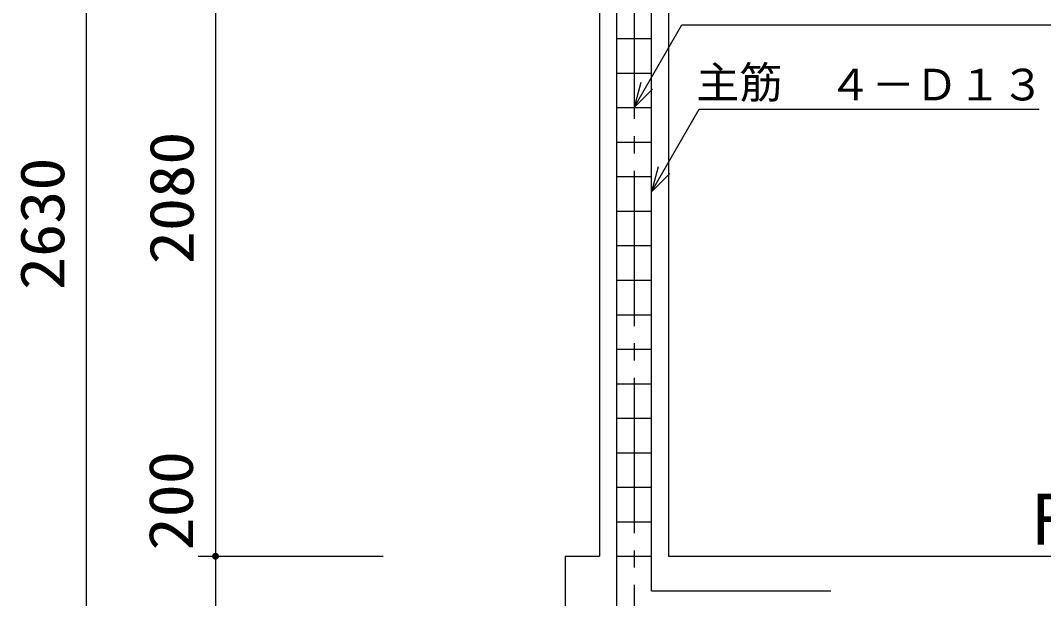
# Model space of a CAD drawing. Units: millimetres, scale not verified. Extents: x -14850 to 14850, y -10500 to 10500.
# Drawn here: x -2289 to 677, y -696 to 979 of the extents above; entities that cross this region are included whole.
import ezdxf
from ezdxf.enums import TextEntityAlignment as Align

# ---------------------------------------------------------------- set-up
doc = ezdxf.new("R2010")
doc.units = ezdxf.units.MM
doc.header["$LTSCALE"] = 50
doc.linetypes.add('CHAIN2', pattern=[12, 9, -1, 1, -1])
for name, color, linetype, lineweight in [('0-1_機器', 3, 'Continuous', 25), ('0-2_文字', 5, 'Continuous', 25), ('0-6_製作', 5, 'Continuous', 25)]:
    doc.layers.add(name, color=color, linetype=linetype, lineweight=lineweight)
doc.styles.add('ＭＳ ゴシック', font='')
doc.styles.get('ＭＳ ゴシック').set_extended_font_data('MS Gothic')

msp = doc.modelspace()

# ---------------------------------------------------------------- linework, layer by layer
at = {"layer": '0-1_機器', "color": 2, "linetype": 'CHAIN2'}
msp.add_line((-509.95, 1743.79), (-509.95, -956.94), dxfattribs=at)
at = {"layer": '0-1_機器'}
for p, q in [((-559.95, -723.35), (-559.95, 1656.65)), ((-459.95, -673.35), (-459.95, 1606.65)), ((-559.95, 926.66), (-459.95, 926.66)), ((-559.95, 826.66), (-459.95, 826.66)), ((-559.95, 726.66), (-459.95, 726.66)), ((-559.95, 626.66), (-459.95, 626.66)), ((-559.95, 526.66), (-459.95, 526.66)), ((-559.95, 426.66), (-459.95, 426.66)), ((-559.95, 326.66), (-459.95, 326.66)), ((-559.95, 226.65), (-459.95, 226.65)), ((-559.95, 126.65), (-459.95, 126.65)), ((-559.95, 26.65), (-459.95, 26.65)), ((-559.95, -73.35), (-459.95, -73.35)), ((-559.95, -173.35), (-459.95, -173.35)), ((-559.95, -273.35), (-459.95, -273.35)), ((-559.95, -373.35), (-459.95, -373.35)), ((-559.95, -473.35), (-459.95, -473.35)), ((-559.95, -573.35), (-459.95, -573.35)), ((-459.95, -673.35), (60.05, -673.35))]:
    msp.add_line(p, q, dxfattribs=at)
at = {"layer": '0-1_機器', "color": 2}
for p, q in [((-609.95, 1506.65), (-609.95, -573.35)), ((-409.95, 1506.65), (-409.95, -573.35)), ((-709.95, -573.35), (-709.95, -773.35)), ((-709.95, -573.35), (-609.95, -573.35)), ((-409.95, -573.35), (2090.05, -573.35))]:
    msp.add_line(p, q, dxfattribs=at)
at = {"layer": '0-2_文字', "color": 2}
for p, q in [((-509.95, 726.66), (-371.38, 966.66)), ((-371.38, 966.66), (1053.7, 966.66)), ((-490.54, 799.1), (-509.95, 726.66)), ((-509.95, 726.66), (-456.91, 779.69)), ((-459.95, 482.61), (-321.39, 722.61)), ((-321.39, 722.61), (663.76, 722.61))]:
    msp.add_line(p, q, dxfattribs=at)
msp.add_lwpolyline([(-440.54, 555.05), (-459.95, 482.61), (-406.92, 535.64)], dxfattribs=at)
at = {"layer": '0-6_製作', "color": 2}
for p, q in [((-2098.62, 1706.65), (-2098.62, -923.35)), ((-1723.62, 1506.65), (-1723.62, -573.35)), ((-1773.62, -573.35), (-1237.51, -573.35)), ((-1723.62, -573.35), (-1723.62, -773.35))]:
    msp.add_line(p, q, dxfattribs=at)
at = {"layer": '0-6_製作'}
for points in [[(-1726.1, -563.66), (-1723.62, -563.35), (-1723.62, -573.35)], [(-1724.87, -563.43), (-1723.62, -563.35), (-1726.1, -563.66)], [(-1723.62, -563.35), (-1713.62, -573.35), (-1723.62, -573.35)], [(-1722.99, -563.37), (-1713.62, -573.35), (-1723.62, -563.35)], [(-1721.74, -563.52), (-1713.62, -573.35), (-1722.99, -563.37)], [(-1720.52, -563.84), (-1713.62, -573.35), (-1721.74, -563.52)], [(-1733.6, -572.72), (-1723.62, -573.35), (-1733.62, -573.35)], [(-1733.62, -573.35), (-1731.71, -579.22), (-1733.54, -574.6)], [(-1733.62, -573.35), (-1730.9, -580.19), (-1731.71, -579.22)], [(-1723.62, -573.35), (-1730.9, -580.19), (-1733.62, -573.35)], [(-1733.44, -571.47), (-1723.62, -573.35), (-1733.6, -572.72)], [(-1733.54, -574.6), (-1732.38, -578.16), (-1733.3, -575.83)], [(-1733.54, -574.6), (-1731.71, -579.22), (-1732.38, -578.16)], [(-1733.13, -570.26), (-1723.62, -573.35), (-1733.44, -571.47)], [(-1733.3, -575.83), (-1732.38, -578.16), (-1732.91, -577.03)], [(-1732.66, -569.09), (-1723.62, -573.35), (-1733.13, -570.26)], [(-1732.06, -567.99), (-1723.62, -573.35), (-1732.66, -569.09)], [(-1731.32, -566.97), (-1723.62, -573.35), (-1732.06, -567.99)], [(-1730.46, -566.06), (-1723.62, -573.35), (-1731.32, -566.97)], [(-1723.62, -573.35), (-1729.99, -581.05), (-1730.9, -580.19)], [(-1729.49, -565.26), (-1723.62, -573.35), (-1730.46, -566.06)], [(-1723.62, -573.35), (-1728.97, -581.79), (-1729.99, -581.05)], [(-1728.43, -564.58), (-1723.62, -573.35), (-1729.49, -565.26)], [(-1723.62, -573.35), (-1727.87, -582.4), (-1728.97, -581.79)], [(-1727.3, -564.05), (-1723.62, -573.35), (-1728.43, -564.58)], [(-1723.62, -573.35), (-1726.71, -582.86), (-1727.87, -582.4)], [(-1726.1, -563.66), (-1723.62, -573.35), (-1727.3, -564.05)], [(-1723.62, -573.35), (-1725.49, -583.17), (-1726.71, -582.86)], [(-1723.62, -573.35), (-1724.24, -583.33), (-1725.49, -583.17)], [(-1723.62, -573.35), (-1723.62, -583.35), (-1724.24, -583.33)], [(-1723.62, -573.35), (-1722.36, -583.27), (-1723.62, -583.35)], [(-1723.62, -573.35), (-1721.13, -583.03), (-1722.36, -583.27)], [(-1723.62, -573.35), (-1719.93, -582.64), (-1721.13, -583.03)], [(-1713.62, -573.35), (-1719.93, -582.64), (-1723.62, -573.35)], [(-1719.36, -564.3), (-1713.62, -573.35), (-1720.52, -563.84)], [(-1713.62, -573.35), (-1718.8, -582.11), (-1719.93, -582.64)], [(-1718.26, -564.9), (-1713.62, -573.35), (-1719.36, -564.3)], [(-1713.62, -573.35), (-1717.74, -581.44), (-1718.8, -582.11)], [(-1717.24, -565.64), (-1713.62, -573.35), (-1718.26, -564.9)], [(-1713.62, -573.35), (-1716.77, -580.64), (-1717.74, -581.44)], [(-1716.33, -566.5), (-1713.62, -573.35), (-1717.24, -565.64)], [(-1713.62, -573.35), (-1715.91, -579.72), (-1716.77, -580.64)], [(-1715.52, -567.47), (-1713.62, -573.35), (-1716.33, -566.5)], [(-1713.62, -573.35), (-1715.17, -578.7), (-1715.91, -579.72)], [(-1715.52, -567.47), (-1713.69, -572.09), (-1713.62, -573.35)], [(-1714.85, -568.53), (-1713.69, -572.09), (-1715.52, -567.47)], [(-1713.62, -573.35), (-1714.57, -577.6), (-1715.17, -578.7)], [(-1714.85, -568.53), (-1713.93, -570.86), (-1713.69, -572.09)], [(-1714.32, -569.67), (-1713.93, -570.86), (-1714.85, -568.53)], [(-1713.62, -573.35), (-1714.1, -576.44), (-1714.57, -577.6)], [(-1713.62, -573.35), (-1713.79, -575.22), (-1714.1, -576.44)], [(-1713.62, -573.35), (-1713.63, -573.97), (-1713.79, -575.22)]]:
    msp.add_solid(points, dxfattribs=at)

# ---------------------------------------------------------------- texts
at = {"layer": '0-1_機器', "color": 4, "style": 'ＭＳ ゴシック'}
msp.add_text('ＦＳ１', height=146.6, dxfattribs=at).set_placement((600.05, -583.35), align=Align.BOTTOM_LEFT)
at = {"layer": '0-2_文字', "color": 4, "style": 'ＭＳ ゴシック'}
for s, p in [('主筋', (-330.03, 726.21)), ('４－Ｄ１３', (53.54, 719.93))]:
    msp.add_text(s, height=91.79, dxfattribs=at).set_placement(p, align=Align.BOTTOM_LEFT)
at = {"layer": '0-6_製作', "color": 4, "style": 'ＭＳ ゴシック', "width": 1.1}
for s, p in [('2080', (-1748.62, 272.9)), ('2630', (-2123.62, 197.9)), ('200', (-1750.76, -556.71))]:
    msp.add_text(s, height=128.4, rotation=90, dxfattribs=at).set_placement(p, align=Align.BOTTOM_LEFT)

doc.saveas('drawing.dxf')
